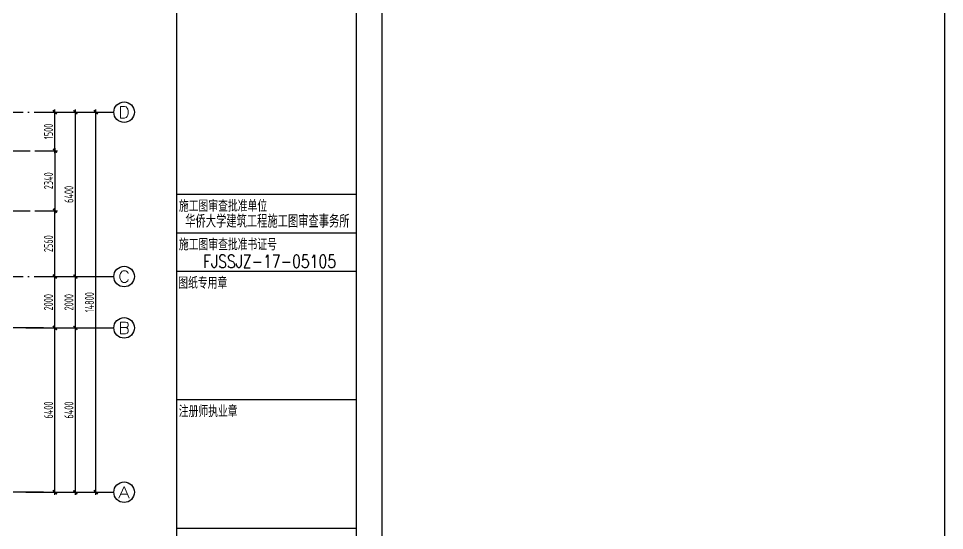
# Model space of a CAD drawing. Extents: x -472319 to -112444, y -516749 to -5704.
# Drawn here: x -148510 to -112444, y -379229 to -359292 of the extents above; entities that cross this region are included whole.
import ezdxf
from ezdxf.enums import TextEntityAlignment as Align

# ---------------------------------------------------------------- set-up
doc = ezdxf.new("R2010")
doc.units = 0
doc.header["$LTSCALE"] = 100
doc.header["$MEASUREMENT"] = 0
doc.linetypes.add('CENTER', pattern=[2, 1.25, -0.25, 0.25, -0.25])
doc.linetypes.add('DOTE', pattern=[2.42, 2, -0.2, 0.02, -0.2])
for name, color, linetype in [('AXIS', 3, 'Continuous'), ('AXIS_TEXT', 7, 'Continuous'), ('DOTE', 1, 'CENTER'), ('FRAME', 3, 'Continuous'), ('PUB_TEXT', 7, 'Continuous'), ('S_CL', 2, 'Continuous'), ('填充', 8, 'Continuous'), ('第三道尺寸线', 4, 'Continuous')]:
    doc.layers.add(name, color=color, linetype=linetype)
doc.styles.add('_HZTXT', font='txt.shx', dxfattribs={"width": 0.35, "bigfont": 'hztxt.shx'})
doc.styles.add('_TCH_AXIS', font='COMPLEX', dxfattribs={"bigfont": 'GBCBIG'})
doc.styles.add('COMPLEX', font='COMPLEX')
doc.styles.add('FRAME', font='simhei.ttf', dxfattribs={"width": 0.7})
doc.styles.add('HZ', font='tssdeng.shx', dxfattribs={"width": 0.6, "height": 350, "bigfont": 'a.shx'})
doc.dimstyles.new('DIMN', dxfattribs={"dimtxt": 350, "dimasz": 150, "dimexe": 100, "dimexo": 100, "dimgap": 75, "dimtad": 1, "dimdec": 0, "dimzin": 0, "dimdsep": 46, "dimtxsty": 'HZ', "dimblk": 'ARCHTICK', "dimcen": 0.09, "dimdle": 100, "dimclrd": 3, "dimclre": 3, "dimclrt": 7, "dimazin": 2, "dimtfac": 1, "dimtdec": 0, "dimtmove": 2, "dimatfit": 3, "dimldrblk": 'ARCHTICK', "dimfxl": 1, "dimtolj": 1, "dimtzin": 0, "dimarcsym": 0})

# ---------------------------------------------------------------- blocks, each defined once
blk = doc.blocks.new('_ArchTick')
at = {"color": 0, "linetype": 'ByBlock', "const_width": 0.4}
blk.add_lwpolyline([(-0.5, -0.5), (0.5, 0.5)], dxfattribs=at)
blk = doc.blocks.new('*D1391')
at = {"layer": 'AXIS', "color": 3, "lineweight": -2, "transparency": 16777216}
for p, q in [((-147431, -371340), (-146197, -371340)), ((-146297, -377840), (-146297, -371240)), ((-147431, -377740), (-146197, -377740))]:
    blk.add_line(p, q, dxfattribs=at)
at = {"layer": 'Defpoints', "color": 0, "transparency": 16777216}
for p in [(-147531, -371340), (-146297, -371340), (-147531, -377740)]:
    blk.add_point(p, dxfattribs=at)
at = {"layer": 'AXIS', "color": 3, "lineweight": -2, "transparency": 16777216, "xscale": 150, "yscale": 150, "zscale": 150}
for p, rotation in [((-146297, -371340), 90), ((-146297, -377740), 270)]:
    blk.add_blockref('_ArchTick', p, dxfattribs=dict(at, rotation=rotation))
at = {"layer": 'AXIS', "color": 7, "transparency": 16777216, "insert": (-146547, -374540), "char_height": 350, "attachment_point": 5, "rotation": 90, "style": 'HZ'}
blk.add_mtext('\\A1;6400', dxfattribs=at)
blk = doc.blocks.new('*D1392')
at = {"layer": 'AXIS', "color": 3, "lineweight": -2, "transparency": 16777216}
for p, q in [((-146297, -371440), (-146297, -369240)), ((-147431, -369340), (-146197, -369340)), ((-147431, -371340), (-146197, -371340))]:
    blk.add_line(p, q, dxfattribs=at)
at = {"layer": 'Defpoints', "color": 0, "transparency": 16777216}
for p in [(-147531, -369340), (-146297, -369340), (-147531, -371340)]:
    blk.add_point(p, dxfattribs=at)
at = {"layer": 'AXIS', "color": 3, "lineweight": -2, "transparency": 16777216, "xscale": 150, "yscale": 150, "zscale": 150}
for p, rotation in [((-146297, -369340), 90), ((-146297, -371340), 270)]:
    blk.add_blockref('_ArchTick', p, dxfattribs=dict(at, rotation=rotation))
at = {"layer": 'AXIS', "color": 7, "transparency": 16777216, "insert": (-146547, -370340), "char_height": 350, "attachment_point": 5, "rotation": 90, "style": 'HZ'}
blk.add_mtext('\\A1;2000', dxfattribs=at)
blk = doc.blocks.new('*D1393')
at = {"layer": 'AXIS', "color": 3, "lineweight": -2, "transparency": 16777216}
for p, q in [((-147431, -362940), (-146197, -362940)), ((-146297, -369440), (-146297, -362840)), ((-147431, -369340), (-146197, -369340))]:
    blk.add_line(p, q, dxfattribs=at)
at = {"layer": 'Defpoints', "color": 0, "transparency": 16777216}
for p in [(-147531, -362940), (-146297, -362940), (-147531, -369340)]:
    blk.add_point(p, dxfattribs=at)
at = {"layer": 'AXIS', "color": 3, "lineweight": -2, "transparency": 16777216, "xscale": 150, "yscale": 150, "zscale": 150}
for p, rotation in [((-146297, -362940), 90), ((-146297, -369340), 270)]:
    blk.add_blockref('_ArchTick', p, dxfattribs=dict(at, rotation=rotation))
at = {"layer": 'AXIS', "color": 7, "transparency": 16777216, "insert": (-146547, -366140), "char_height": 350, "attachment_point": 5, "rotation": 90, "style": 'HZ'}
blk.add_mtext('\\A1;6400', dxfattribs=at)
blk = doc.blocks.new('*D1394')
at = {"layer": 'AXIS', "color": 3, "lineweight": -2, "transparency": 16777216}
for p, q in [((-147431, -362940), (-145397, -362940)), ((-145497, -377840), (-145497, -362840)), ((-147431, -377740), (-145397, -377740))]:
    blk.add_line(p, q, dxfattribs=at)
at = {"layer": 'Defpoints', "color": 0, "transparency": 16777216}
for p in [(-147531, -362940), (-145497, -362940), (-147531, -377740)]:
    blk.add_point(p, dxfattribs=at)
at = {"layer": 'AXIS', "color": 3, "lineweight": -2, "transparency": 16777216, "xscale": 150, "yscale": 150, "zscale": 150}
for p, rotation in [((-145497, -362940), 90), ((-145497, -377740), 270)]:
    blk.add_blockref('_ArchTick', p, dxfattribs=dict(at, rotation=rotation))
at = {"layer": 'AXIS', "color": 7, "transparency": 16777216, "insert": (-145747, -370340), "char_height": 350, "attachment_point": 5, "rotation": 90, "style": 'HZ'}
blk.add_mtext('\\A1;14800', dxfattribs=at)
blk = doc.blocks.new('_AXISO')
blk.add_circle((0, 0), 0.5)
at = {"layer": 'AXIS_TEXT', "style": 'COMPLEX', "width": 1.041667}
blk.add_attdef('A', text='', height=0.56, dxfattribs=at).set_placement((-0.25, -0.28), (0.25, -0.28), align=Align.FIT)
blk = doc.blocks.new('*D1444')
at = {"layer": 'Defpoints', "color": 0, "transparency": 16777216}
for p in [(-147946, -366780), (-147092, -366780), (-147946, -369340)]:
    blk.add_point(p, dxfattribs=at)
at = {"layer": '填充', "color": 3, "lineweight": -2, "transparency": 16777216}
for p, q in [((-147846, -366780), (-146992, -366780)), ((-147092, -369440), (-147092, -366680)), ((-147846, -369340), (-146992, -369340))]:
    blk.add_line(p, q, dxfattribs=at)
at = {"layer": '填充', "color": 3, "lineweight": -2, "transparency": 16777216, "xscale": 150, "yscale": 150, "zscale": 150}
for p, rotation in [((-147092, -366780), 90), ((-147092, -369340), 270)]:
    blk.add_blockref('_ArchTick', p, dxfattribs=dict(at, rotation=rotation))
at = {"layer": '填充', "color": 7, "transparency": 16777216, "insert": (-147342, -368060), "char_height": 350, "attachment_point": 5, "rotation": 90, "style": 'HZ'}
blk.add_mtext('\\A1;2560', dxfattribs=at)
blk = doc.blocks.new('*D1448')
at = {"layer": 'Defpoints', "color": 0, "transparency": 16777216}
for p in [(-147749, -369340), (-147092, -369340), (-147749, -371340)]:
    blk.add_point(p, dxfattribs=at)
at = {"layer": '第三道尺寸线', "color": 3, "lineweight": -2, "transparency": 16777216}
for p, q in [((-147092, -371440), (-147092, -369240)), ((-147649, -369340), (-146992, -369340)), ((-147649, -371340), (-146992, -371340))]:
    blk.add_line(p, q, dxfattribs=at)
at = {"layer": '第三道尺寸线', "color": 3, "lineweight": -2, "transparency": 16777216, "xscale": 150, "yscale": 150, "zscale": 150}
for p, rotation in [((-147092, -369340), 90), ((-147092, -371340), 270)]:
    blk.add_blockref('_ArchTick', p, dxfattribs=dict(at, rotation=rotation))
at = {"layer": '第三道尺寸线', "color": 7, "transparency": 16777216, "insert": (-147342, -370340), "char_height": 350, "attachment_point": 5, "rotation": 90, "style": 'HZ'}
blk.add_mtext('\\A1;2000', dxfattribs=at)
blk = doc.blocks.new('*D1463')
at = {"layer": 'Defpoints', "color": 0, "transparency": 16777216}
for p in [(-147946, -362940), (-147092, -362940), (-147946, -364440)]:
    blk.add_point(p, dxfattribs=at)
at = {"layer": '填充', "color": 3, "lineweight": -2, "transparency": 16777216}
for p, q in [((-147846, -362940), (-146992, -362940)), ((-147092, -364540), (-147092, -362840)), ((-147846, -364440), (-146992, -364440))]:
    blk.add_line(p, q, dxfattribs=at)
at = {"layer": '填充', "color": 3, "lineweight": -2, "transparency": 16777216, "xscale": 150, "yscale": 150, "zscale": 150}
for p, rotation in [((-147092, -362940), 90), ((-147092, -364440), 270)]:
    blk.add_blockref('_ArchTick', p, dxfattribs=dict(at, rotation=rotation))
at = {"layer": '填充', "color": 7, "transparency": 16777216, "insert": (-147342, -363690), "char_height": 350, "attachment_point": 5, "rotation": 90, "style": 'HZ'}
blk.add_mtext('\\A1;1500', dxfattribs=at)
blk = doc.blocks.new('*D1464')
at = {"layer": 'Defpoints', "color": 0, "transparency": 16777216}
for p in [(-147846, -364440), (-147846, -366780), (-147092, -366780)]:
    blk.add_point(p, dxfattribs=at)
at = {"layer": '填充', "color": 3, "lineweight": -2, "transparency": 16777216}
for p, q in [((-147746, -364440), (-146992, -364440)), ((-147092, -364340), (-147092, -366880)), ((-147746, -366780), (-146992, -366780))]:
    blk.add_line(p, q, dxfattribs=at)
at = {"layer": '填充', "color": 3, "lineweight": -2, "transparency": 16777216, "xscale": 150, "yscale": 150, "zscale": 150}
for p, rotation in [((-147092, -364440), 90), ((-147092, -366780), 270)]:
    blk.add_blockref('_ArchTick', p, dxfattribs=dict(at, rotation=rotation))
at = {"layer": '填充', "color": 7, "transparency": 16777216, "insert": (-147342, -365610), "char_height": 350, "attachment_point": 5, "rotation": 90, "style": 'HZ'}
blk.add_mtext('\\A1;2340', dxfattribs=at)
blk = doc.blocks.new('*D1436')
at = {"layer": 'AXIS', "color": 3, "lineweight": -2, "transparency": 16777216}
for p, q in [((-148226, -371340), (-146992, -371340)), ((-147092, -377840), (-147092, -371240)), ((-148226, -377740), (-146992, -377740))]:
    blk.add_line(p, q, dxfattribs=at)
at = {"layer": 'Defpoints', "color": 0, "transparency": 16777216}
for p in [(-148326, -371340), (-147092, -371340), (-148326, -377740)]:
    blk.add_point(p, dxfattribs=at)
at = {"layer": 'AXIS', "color": 3, "lineweight": -2, "transparency": 16777216, "xscale": 150, "yscale": 150, "zscale": 150}
for p, rotation in [((-147092, -371340), 90), ((-147092, -377740), 270)]:
    blk.add_blockref('_ArchTick', p, dxfattribs=dict(at, rotation=rotation))
at = {"layer": 'AXIS', "color": 7, "transparency": 16777216, "insert": (-147342, -374540), "char_height": 350, "attachment_point": 5, "rotation": 90, "style": 'HZ'}
blk.add_mtext('\\A1;6400', dxfattribs=at)
blk = doc.blocks.new('A$C20674F94')
at = {"layer": 'FRAME'}
for p, q in [((84100, 0), (84100, 59400)), ((76100, 58400), (76100, 1000)), ((83100, 1000), (83100, 58400)), ((83100, 32000), (76100, 32000)), ((83100, 30500), (76100, 30500)), ((83100, 29000), (76100, 29000)), ((83100, 24000), (76100, 24000)), ((83100, 19000), (76100, 19000))]:
    blk.add_line(p, q, dxfattribs=at)
at = {"layer": 'FRAME', "const_width": 50}
for points in [[(2500, 58400), (83100, 58400), (83100, 1000), (2500, 1000), (2500, 58400)], [(76100, 58400), (76100, 1000)]]:
    blk.add_lwpolyline(points, dxfattribs=at)
at = {"layer": 'FRAME', "style": 'FRAME', "width": 0.7}
for s, p in [('施工图审查批准单位', (76187, 31371)), ('施工图审查批准书证号', (76187, 29871)), ('图纸专用章', (76161, 28374)), ('注册师执业章', (76180, 23374))]:
    blk.add_text(s, height=400, dxfattribs=at).set_placement(p)
at = {"layer": 'PUB_TEXT', "style": '_HZTXT', "width": 0.8}
for s, p in [('华侨大学建筑工程施工图审查事务所', (76434, 30710)), ('FJSSJZ-17-05105', (77133, 29149))]:
    blk.add_text(s, height=500, dxfattribs=at).set_placement(p)

msp = doc.modelspace()

# ---------------------------------------------------------------- linework, layer by layer
at = {"layer": 'AXIS'}
for p, q in [((-147530.518, -362939.891), (-144796.518, -362939.891)), ((-147530.518, -369339.891), (-144796.518, -369339.891)), ((-147530.518, -371339.891), (-144796.518, -371339.891)), ((-147530.518, -377739.891), (-144796.518, -377739.891))]:
    msp.add_line(p, q, dxfattribs=at)
at = {"layer": 'DOTE', "linetype": 'DOTE', "ltscale": 10}
for p, q in [((-210823.148, -362939.891), (-147530.518, -362939.891)), ((-152474.329, -364439.891), (-147530.518, -364439.891)), ((-152474.329, -366779.891), (-147530.518, -366779.891)), ((-210823.148, -369339.891), (-147530.518, -369339.891)), ((-147530.518, -371339.891), (-210823.148, -371339.891)), ((-147530.518, -377739.891), (-210823.148, -377739.891))]:
    msp.add_line(p, q, dxfattribs=at)
at = {"layer": 'S_CL', "color": 7}
msp.add_lwpolyline([(-472319, -5703.5), (-112444, -5703.5), (-112444, -516749), (-472319, -516749)], close=True, dxfattribs=at)

# ---------------------------------------------------------------- block references
at = {"layer": 'AXIS'}
ref = msp.add_blockref('_AXISO', (-144396.518, -362939.891), dxfattribs=dict(at, xscale=800, yscale=800, zscale=800))
ref.add_attrib('A', 'D', dxfattribs={"layer": 'AXIS_TEXT', "height": 452.548, "style": '_TCH_AXIS', "width": 1.235294}).set_placement((-144622.792, -363166.165), (-144170.244, -363166.165), align=Align.FIT)
ref = msp.add_blockref('_AXISO', (-144396.518, -369339.891), dxfattribs=dict(at, xscale=800, yscale=800, zscale=800))
ref.add_attrib('A', 'C', dxfattribs={"layer": 'AXIS_TEXT', "height": 452.548, "style": '_TCH_AXIS', "width": 1.4}).set_placement((-144622.792, -369566.165), (-144170.244, -369566.165), align=Align.FIT)
ref = msp.add_blockref('_AXISO', (-144396.518, -371339.891), dxfattribs=dict(at, xscale=800, yscale=800, zscale=800))
ref.add_attrib('A', 'B', dxfattribs={"layer": 'AXIS_TEXT', "height": 452.548, "style": '_TCH_AXIS', "width": 1.235294}).set_placement((-144622.792, -371566.165), (-144170.244, -371566.165), align=Align.FIT)
ref = msp.add_blockref('_AXISO', (-144396.518, -377739.891), dxfattribs=dict(at, xscale=800, yscale=800, zscale=800))
ref.add_attrib('A', 'A', dxfattribs={"layer": 'AXIS_TEXT', "height": 452.548, "style": '_TCH_AXIS', "width": 1.166667}).set_placement((-144622.792, -377966.165), (-144170.244, -377966.165), align=Align.FIT)
at = {"layer": '填充'}
msp.add_blockref('A$C20674F94', (-218450.5, -398146.5), dxfattribs=at)

# ---------------------------------------------------------------- dimensions: what is measured, and where the dimension line sits
at = {"layer": 'AXIS'}
for p1, p2, distance, picture, middle in [((-147530.518, -369339.891), (-147530.518, -362939.891), -1234, '*D1393', (-146546.518, -366139.891)), ((-147530.518, -377739.891), (-147530.518, -362939.891), -2034, '*D1394', (-145746.518, -370339.891)), ((-147530.518, -371339.891), (-147530.518, -369339.891), -1234, '*D1392', (-146546.518, -370339.891)), ((-148325.501, -377739.891), (-148325.501, -371339.891), -1234, '*D1436', (-147341.501, -374539.891)), ((-147530.518, -377739.891), (-147530.518, -371339.891), -1234, '*D1391', (-146546.518, -374539.891))]:
    dim = msp.add_aligned_dim(p1=p1, p2=p2, distance=distance, dimstyle='DIMN', dxfattribs=at)
    dim.commit()
    dim.dimension.update_dxf_attribs({"geometry": picture, "text_midpoint": middle})
at = {"layer": '填充', "color": 7}
for base, p1, p2, picture, middle in [((-147091.501, -362939.891), (-147945.501, -364439.891), (-147945.501, -362939.891), '*D1463', (-147341.501, -363689.891)), ((-147091.501, -366779.891), (-147845.501, -364439.891), (-147845.501, -366779.891), '*D1464', (-147341.501, -365609.891)), ((-147091.501, -366779.891), (-147945.501, -369339.891), (-147945.501, -366779.891), '*D1444', (-147341.501, -368059.891))]:
    dim = msp.add_linear_dim(base=base, p1=p1, p2=p2, angle=90, dimstyle='DIMN', override={"dimfxl": 100}, dxfattribs=at)
    dim.commit()
    dim.dimension.update_dxf_attribs({"geometry": picture, "text_midpoint": middle})
at = {"layer": '第三道尺寸线'}
dim = msp.add_aligned_dim(p1=(-147748.736, -371339.892), p2=(-147748.736, -369339.892), distance=-657.236, dimstyle='DIMN', dxfattribs=at)
dim.commit()
dim.dimension.update_dxf_attribs({"geometry": '*D1448', "text_midpoint": (-147341.501, -370339.892)})

doc.saveas('drawing.dxf')
